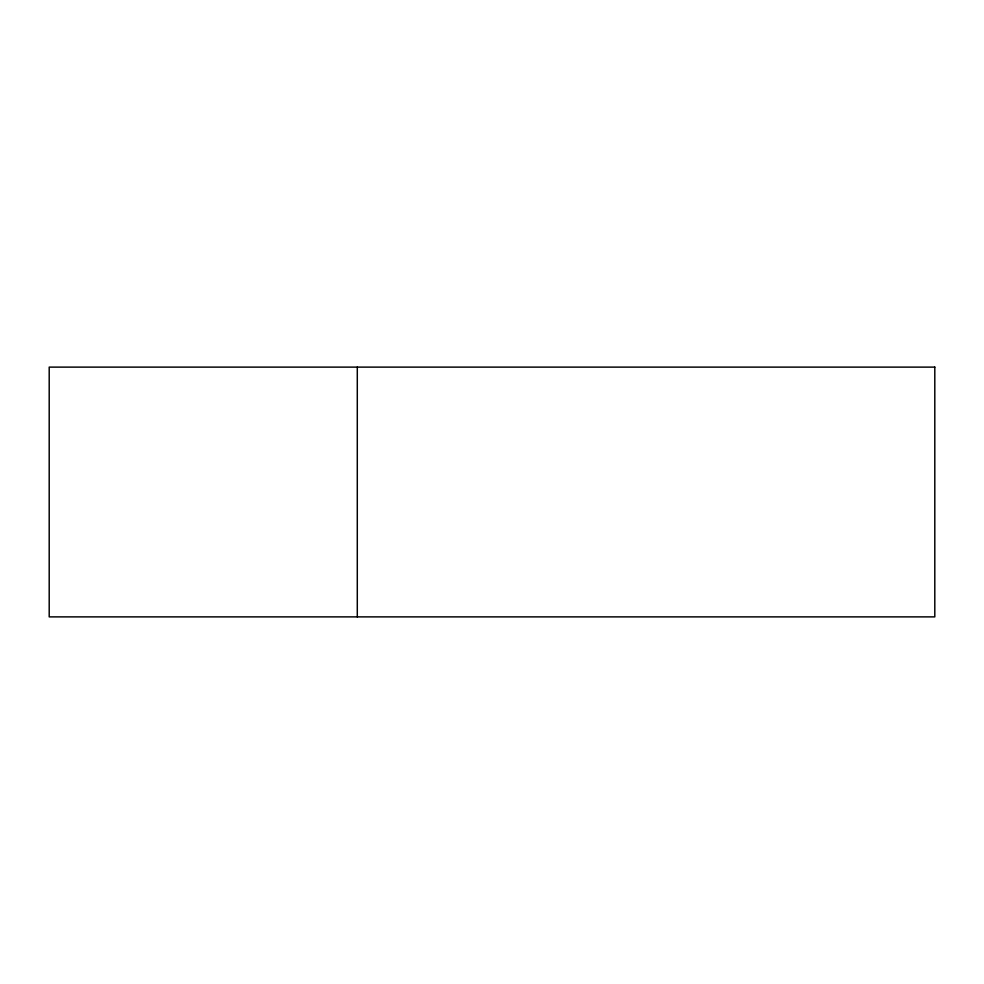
<?xml version="1.0" encoding="UTF-8"?>
<svg xmlns="http://www.w3.org/2000/svg" width="984" height="984" viewBox="0 0 984 984"><rect width="100%" height="100%" fill="white"/><g stroke="black" fill="none" stroke-linecap="round" stroke-linejoin="round"><path stroke-width="1.48" d="M357.29 367.118L357.29 616.882M934.8 367.118L49.2 367.118L49.2 616.882L934.8 616.882L934.8 367.118"/></g></svg>
